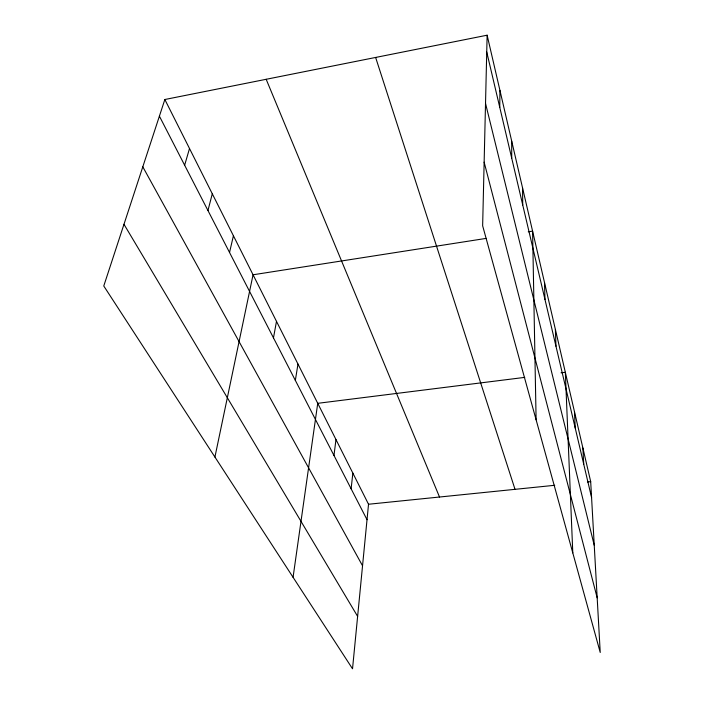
<?xml version="1.0" encoding="UTF-8"?>
<svg xmlns="http://www.w3.org/2000/svg" width="704" height="704" viewBox="0 0 704 704"><rect width="100%" height="100%" fill="white"/><g stroke="black" fill="none" stroke-linecap="round" stroke-linejoin="round"><path stroke-width="1.06" d="M499.761 107.369L499.928 90.385M487.133 35.2L482.645 225.773L600.23 652.467L590.691 481.633L487.133 35.2L164.85 99.51L103.77 285.991L352.528 668.8L368.526 504.249L164.85 99.51M351.12 488.796L352.854 473.106M333.978 455.488L335.966 439.56M293.066 577.298L317.733 403.322L524.753 377.379M295.346 380.398L297.977 364.056M273.469 337.876L276.496 321.367M214.922 457.046L253.053 274.78L486.218 238.383M229.53 252.472L233.42 235.761M207.953 210.531L212.291 193.794M184.642 165.229L189.508 148.509M528.273 231.81L532.585 231.141L536.105 419.76M561.053 372.821L565.33 372.293L572.792 552.895M368.526 504.249L554.734 485.294M587.426 481.958L590.691 481.633M123.974 224.286L357.623 616.378M142.798 166.822L362.542 565.787M159.394 116.151L367.022 519.702M266.174 79.288L439.516 497.024M375.628 57.446L515.02 489.333M484.141 162.158L597.186 597.837M485.522 103.409L594.246 545.292M486.737 52.008L591.589 497.596M582.894 448.026L583.73 464.235M574.473 411.699L575.238 428.129M555.377 329.402L555.966 346.227M544.509 282.542L544.975 299.517M522.544 187.871L522.729 204.978M511.694 141.108L511.72 158.18"/></g></svg>
